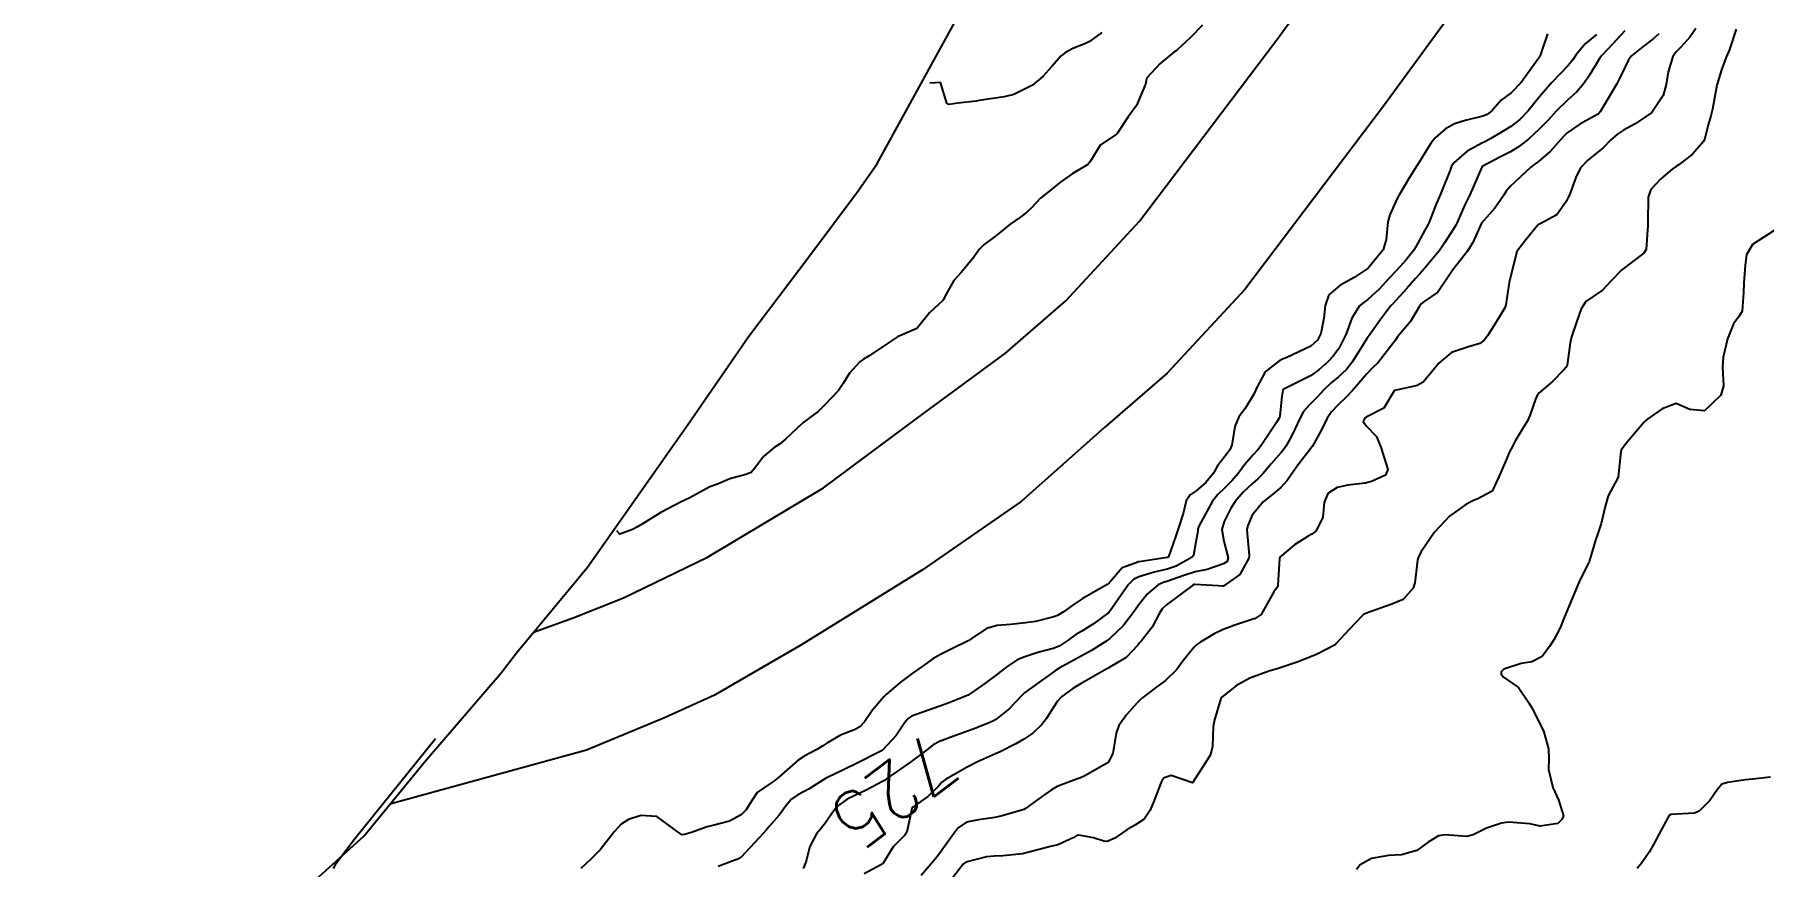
# Model space of a CAD drawing. Header units: metres. Extents: x 318500 to 325275, y 7408834 to 7428799.
# Drawn here: x 320683.9 to 320806.7, y 7415013.5 to 7415072.6 of the extents above; entities that cross this region are included whole.
import ezdxf
from ezdxf.enums import TextEntityAlignment as Align

# ---------------------------------------------------------------- set-up
doc = ezdxf.new("R2010")
doc.units = ezdxf.units.M
doc.header["$MEASUREMENT"] = 0
for name, color, linetype in [('Area', 45, 'Continuous'), ('Cotas', 45, 'Continuous'), ('Curvas de Nivel 1m', 11, 'Continuous'), ('Curvas de Nivel 5m', 15, 'Continuous'), ('Vias Primárias', 230, 'Continuous')]:
    doc.layers.add(name, color=color, linetype=linetype)
doc.styles.add('Style-STANDARD', font='STANDARD.shx')

msp = doc.modelspace()

# ---------------------------------------------------------------- linework, layer by layer
at = {"layer": 'Area'}
msp.add_lwpolyline([(320663.58, 7414982.29), (320689.2, 7414999.33), (320707.27, 7415015.67), (320711.66, 7415021.01), (320717.03, 7415027.25), (320718.11, 7415028.69), (320723.17, 7415034.77), (320730.31, 7415044.91), (320734.63, 7415051.15), (320738.88, 7415056.79), (320742.31, 7415061.37), (320743.72, 7415063.37), (320760.53, 7415094.02)], dxfattribs=at)
at = {"layer": 'Curvas de Nivel 1m', "flags": 128}
for points, elevation in [([(320791.35, 7415072.62), (320790.85, 7415071.14), (320790.81, 7415071.04), (320789.48, 7415069.16), (320788.77, 7415068.43), (320788.04, 7415067.9), (320787.42, 7415067.18), (320787.05, 7415066.89), (320786.75, 7415066.78), (320785.49, 7415066.47), (320784.74, 7415066.22), (320784.1, 7415065.87), (320783.37, 7415065.24), (320783.08, 7415064.89), (320782.72, 7415064.31), (320782.31, 7415063.65), (320782.06, 7415063.26), (320781.54, 7415062.42), (320780.86, 7415061.27), (320780.79, 7415061.15), (320780.67, 7415060.92), (320780.15, 7415059.78), (320780.01, 7415059.28), (320779.89, 7415058.02), (320779.66, 7415057.28), (320778.61, 7415055.98), (320777.62, 7415055.31), (320776.96, 7415054.96), (320776.59, 7415054.75), (320775.82, 7415054.1), (320775.55, 7415053.34), (320775.46, 7415052.43), (320775.25, 7415051.34), (320775, 7415050.88), (320774.53, 7415050.45), (320772.77, 7415049.62), (320772.52, 7415049.52), (320772.25, 7415049.38), (320771.29, 7415048.62), (320770.64, 7415047.41), (320770.6, 7415047.3), (320770.48, 7415047.03), (320769.86, 7415046.03), (320769.42, 7415045.42), (320769.14, 7415044.74), (320768.93, 7415043.43), (320768.78, 7415043.08), (320768.43, 7415042.62), (320767.9, 7415041.95), (320767.61, 7415041.44), (320767.08, 7415040.76), (320766.39, 7415040.18), (320765.96, 7415039.89), (320765.69, 7415039.47), (320765.47, 7415038.58), (320765.1, 7415037.48), (320764.92, 7415036.92), (320764.42, 7415035.49), (320764.37, 7415035.45), (320764.33, 7415035.44), (320762.65, 7415035.18), (320762.32, 7415035.13), (320761.13, 7415034.72), (320760.3, 7415033.74), (320760.22, 7415033.62), (320760.08, 7415033.54), (320758.29, 7415032.5), (320757.73, 7415032.14), (320756.96, 7415031.58), (320756.53, 7415031.34), (320756.27, 7415031.23), (320754.97, 7415030.91), (320754.27, 7415030.8), (320753.21, 7415030.7), (320752.26, 7415030.61), (320751.51, 7415030.41), (320750.41, 7415029.67), (320750.32, 7415029.6), (320750.25, 7415029.56), (320749, 7415028.93), (320748.23, 7415028.55), (320747.68, 7415028.25), (320746.94, 7415027.72), (320746.21, 7415027.21), (320745.36, 7415026.58), (320744.4, 7415025.75), (320744.3, 7415025.65), (320744.2, 7415025.55), (320743.37, 7415024.58), (320742.83, 7415023.77), (320742.51, 7415023.43), (320742.16, 7415023.24), (320741.13, 7415022.83), (320740.15, 7415022.26), (320739.88, 7415022.08), (320739.44, 7415021.82), (320738.59, 7415021.37), (320738.13, 7415021.06), (320736.74, 7415019.85), (320736.4, 7415019.57), (320736.11, 7415019.37), (320735.22, 7415018.76), (320734.64, 7415017.88), (320734.43, 7415017.54), (320734.08, 7415017.19), (320733.24, 7415016.73), (320732.07, 7415016.41), (320731.65, 7415016.33), (320730.55, 7415015.93), (320730.06, 7415015.78), (320729.89, 7415015.77), (320729.61, 7415015.95), (320728.08, 7415017.06), (320726.94, 7415017.12), (320726.07, 7415016.84), (320725.55, 7415016.51), (320725.09, 7415016), (320724.05, 7415014.7), (320723.4, 7415014.03), (320722.69, 7415013.38)], 727), ([(320766.84, 7415073.23), (320765.96, 7415072.34), (320765.05, 7415071.49), (320764.91, 7415071.39), (320764.81, 7415071.32), (320763.82, 7415070.48), (320762.9, 7415069.51), (320762.86, 7415069.43), (320762.78, 7415069.04), (320762.14, 7415067.52), (320761.55, 7415066.73), (320760.77, 7415065.54), (320760.75, 7415065.51), (320760.73, 7415065.49), (320759.56, 7415064.71), (320758.89, 7415063.57), (320758.7, 7415063.34), (320757.58, 7415062.69), (320756.68, 7415062.03), (320756.13, 7415061.6), (320755.33, 7415060.95), (320754.66, 7415060.25), (320754.35, 7415059.93), (320753.94, 7415059.63), (320753.19, 7415059.1), (320752.64, 7415058.66), (320752.07, 7415058.22), (320751.34, 7415057.66), (320750.98, 7415057.3), (320750.61, 7415056.77), (320749.7, 7415055.68), (320749.18, 7415055.1), (320748.57, 7415054.01), (320748.48, 7415053.79), (320748.4, 7415053.7), (320747.46, 7415052.81), (320746.57, 7415051.73), (320746.54, 7415051.7), (320745.17, 7415051.11), (320744.53, 7415050.68), (320743.16, 7415049.77), (320742.76, 7415049.53), (320742.51, 7415049.34), (320741.76, 7415048.54), (320741.33, 7415047.8), (320740.99, 7415047.3), (320740.47, 7415046.75), (320740.01, 7415046.28), (320739.55, 7415045.82), (320738.92, 7415045.36), (320738.45, 7415045), (320737.23, 7415043.85), (320736.8, 7415043.49), (320736.43, 7415043.25), (320735.67, 7415042.62), (320735.12, 7415041.88), (320734.79, 7415041.49), (320734.4, 7415041.34), (320733.28, 7415041.02), (320732.39, 7415040.65), (320731.84, 7415040.46), (320730.9, 7415039.93), (320730.38, 7415039.65), (320729.82, 7415039.39), (320728.37, 7415038.65), (320727.31, 7415037.98), (320726.72, 7415037.62), (320726.35, 7415037.43), (320725.46, 7415037.11), (320725.24, 7415037.34)], 728), ([(320794.83, 7415072.56), (320794.01, 7415071.91), (320793.36, 7415071.1), (320793.13, 7415070.78), (320792.8, 7415070.38), (320791.63, 7415069.13), (320790.77, 7415068.14), (320789.97, 7415067.15), (320789.38, 7415066.53), (320788.74, 7415066.05), (320788.2, 7415065.72), (320787.31, 7415065.18), (320786.94, 7415064.97), (320786.73, 7415064.87), (320785.64, 7415064.29), (320784.7, 7415063.46), (320784.59, 7415063.33), (320784.52, 7415063.22), (320784.42, 7415062.95), (320783.73, 7415061.23), (320783.42, 7415060.48), (320782.93, 7415059.25), (320782.84, 7415059.06), (320782.64, 7415058.69), (320782.12, 7415057.76), (320781.85, 7415057.26), (320781.31, 7415056.57), (320780.61, 7415055.83), (320780.1, 7415055.28), (320779.38, 7415054.5), (320778.58, 7415053.77), (320778.31, 7415053.57), (320778, 7415053.31), (320777.44, 7415052.43), (320777.04, 7415051.32), (320776.53, 7415050.29), (320776.12, 7415049.74), (320775.75, 7415049.34), (320775.1, 7415048.76), (320774.5, 7415048.33), (320773.85, 7415048.01), (320772.57, 7415047.38), (320772.54, 7415047.33), (320772.48, 7415046.9), (320772.34, 7415045.5), (320772.31, 7415045.38), (320772.1, 7415045.03), (320771.01, 7415043.4), (320770.76, 7415043.08), (320770.43, 7415042.73), (320769.82, 7415042.02), (320769.38, 7415041.42), (320768.93, 7415040.89), (320768.39, 7415040.37), (320767.92, 7415039.91), (320767.56, 7415039.44), (320766.58, 7415037.68), (320766.51, 7415037.46), (320766.5, 7415037.32), (320766.34, 7415036.42), (320766.2, 7415035.59), (320766.11, 7415035.46), (320764.96, 7415034.84), (320764.32, 7415034.62), (320763.41, 7415034.4), (320762.31, 7415034.08), (320761.93, 7415033.89), (320761.59, 7415033.52), (320760.28, 7415031.65), (320760.18, 7415031.54), (320759.09, 7415030.74), (320758.26, 7415030.22), (320757.85, 7415029.98), (320757.3, 7415029.58), (320756.67, 7415029.16), (320756.24, 7415028.99), (320755.14, 7415028.7), (320754.23, 7415028.4), (320753.68, 7415028.18), (320752.87, 7415027.64), (320752.21, 7415027.11), (320751.37, 7415026.5), (320750.2, 7415025.67), (320748.77, 7415025.11), (320748.19, 7415024.9), (320747.3, 7415024.59), (320746.18, 7415024.18), (320745.9, 7415024), (320745.7, 7415023.73), (320745.08, 7415022.82), (320744.14, 7415021.79), (320744.12, 7415021.77), (320744.09, 7415021.75), (320742.13, 7415020.75), (320740.17, 7415019.81), (320740.13, 7415019.8), (320738.9, 7415019.03), (320738.1, 7415018.59), (320737.65, 7415018.28), (320737.26, 7415017.84), (320736.78, 7415017.15), (320736.07, 7415016.34), (320735.84, 7415016.09), (320735.65, 7415015.87), (320734.04, 7415014.16), (320733.88, 7415014.05), (320733.43, 7415013.9), (320732.43, 7415013.51)], 726), ([(320799.25, 7415072.61), (320798.83, 7415072.24), (320798.13, 7415071.73), (320797.31, 7415071.05), (320797.09, 7415070.77), (320796.8, 7415070.19), (320796.44, 7415069.41), (320796.26, 7415069.07), (320795.54, 7415067.85), (320795.09, 7415067.09), (320794.93, 7415066.91), (320794.76, 7415066.81), (320793.64, 7415066.21), (320792.74, 7415065.58), (320792.5, 7415065.35), (320792.29, 7415065.12), (320791.55, 7415064.3), (320790.71, 7415063.55), (320790.47, 7415063.38), (320790.15, 7415063.15), (320788.69, 7415061.78), (320788.41, 7415061.44), (320788.24, 7415061.17), (320787.6, 7415060.24), (320786.65, 7415059.19), (320786.03, 7415057.8), (320785.65, 7415057.2), (320784.61, 7415055.87), (320784.19, 7415055.23), (320783.55, 7415054.27), (320782.58, 7415053.62), (320782.37, 7415053.45), (320782.23, 7415053.25), (320781.6, 7415052.21), (320780.82, 7415051.27), (320780.69, 7415051.11), (320780.54, 7415050.88), (320779.32, 7415049.29), (320778.91, 7415048.9), (320778.51, 7415048.49), (320777.97, 7415047.84), (320777.5, 7415047.31), (320777.01, 7415046.8), (320776.47, 7415046.28), (320776.01, 7415045.79), (320775.7, 7415045.34), (320775.28, 7415044.51), (320774.64, 7415043.35), (320774.56, 7415043.23), (320774.44, 7415043.07), (320773.69, 7415042.09), (320773.17, 7415041.37), (320772.86, 7415040.92), (320772.4, 7415040.41), (320771.84, 7415039.94), (320771.15, 7415039.4), (320770.37, 7415038.44), (320770.05, 7415037.72), (320769.99, 7415037.41), (320770.15, 7415035.59), (320770.14, 7415035.41), (320769.48, 7415034.25), (320768.35, 7415033.43), (320768.32, 7415033.41), (320768.3, 7415033.41), (320768.27, 7415033.4), (320767.94, 7415033.44), (320766.3, 7415033.53), (320766.24, 7415033.52), (320766.12, 7415033.46), (320764.29, 7415032.08), (320763.98, 7415031.8), (320763.78, 7415031.49), (320763.27, 7415030.49), (320762.48, 7415029.51), (320762.37, 7415029.39), (320762.25, 7415029.22), (320761.42, 7415028.34), (320760.22, 7415027.63), (320760.16, 7415027.6), (320760.04, 7415027.54), (320758.21, 7415026.5), (320757.63, 7415026.15), (320756.85, 7415025.58), (320756.53, 7415025.25), (320756.19, 7415024.7), (320755.76, 7415024.01), (320755.44, 7415023.6), (320754.79, 7415022.98), (320754.15, 7415022.54), (320753.57, 7415022.21), (320752.46, 7415021.65), (320752.14, 7415021.5), (320750.87, 7415020.93), (320750.13, 7415020.56), (320748.59, 7415019.69), (320748.33, 7415019.49), (320748.11, 7415019.24), (320747.33, 7415018.48), (320746.26, 7415017.73), (320746.19, 7415017.63), (320746.08, 7415017.07), (320745.85, 7415015.95), (320745.69, 7415015.73), (320744.88, 7415014.91), (320744.16, 7415013.75), (320744.1, 7415013.69), (320744.04, 7415013.66), (320742.8, 7415013)], 724), ([(320801.88, 7415072.99), (320801.45, 7415072.39), (320800.82, 7415071.67), (320800.49, 7415071.34), (320800.24, 7415071.02), (320799.9, 7415069.91), (320799.76, 7415069.02), (320799.55, 7415068.25), (320798.76, 7415067.03), (320797.56, 7415066.23), (320796.74, 7415065.77), (320796.31, 7415065.49), (320795.82, 7415065.07), (320795.29, 7415064.52), (320794.71, 7415064.05), (320794.17, 7415063.63), (320793.68, 7415063.1), (320793.36, 7415062.43), (320792.87, 7415061.11), (320792.8, 7415060.99), (320792.67, 7415060.72), (320792, 7415059.78), (320790.82, 7415059.14), (320790.7, 7415059.09), (320790.65, 7415059.03), (320789.79, 7415058), (320789.16, 7415057.16), (320788.68, 7415055.24), (320788.66, 7415055.17), (320788.64, 7415055.12), (320788.59, 7415054.8), (320788.38, 7415053.37), (320788.31, 7415053.17), (320787.65, 7415052.08), (320787.07, 7415051.18), (320786.85, 7415050.87), (320786.53, 7415050.64), (320785.73, 7415050.4), (320784.53, 7415049.99), (320783.62, 7415049.23), (320783.13, 7415048.62), (320782.5, 7415047.9), (320782.09, 7415047.66), (320780.49, 7415047.3), (320780.47, 7415047.29), (320780.46, 7415047.27), (320779.72, 7415046.04), (320778.46, 7415045.41), (320778.4, 7415045.36), (320778.35, 7415045.3), (320778.26, 7415045.1), (320778.46, 7415044.8), (320779.19, 7415044.03), (320779.51, 7415043.28), (320780, 7415041.69), (320779.84, 7415041.28), (320778.85, 7415040.85), (320778.4, 7415040.72), (320777.15, 7415040.57), (320776.4, 7415040.42), (320775.74, 7415039.98), (320775.49, 7415039.34), (320775.39, 7415038.32), (320774.9, 7415037.34), (320774.6, 7415037.1), (320774.35, 7415036.95), (320773.37, 7415036.34), (320772.33, 7415035.46), (320772.31, 7415035.4), (320772.3, 7415035.38), (320772.2, 7415033.48), (320772.18, 7415033.38), (320771.91, 7415033), (320771, 7415031.4), (320770.57, 7415031.11), (320770.27, 7415031.01), (320769.07, 7415030.62), (320768.26, 7415030.3), (320767.67, 7415030.03), (320766.72, 7415029.45), (320766.44, 7415029.26), (320766.24, 7415029.09), (320765.52, 7415028.18), (320765, 7415027.48), (320764.21, 7415026.71), (320763.51, 7415026.19), (320762.59, 7415025.51), (320762.38, 7415025.32), (320762.19, 7415025.12), (320761.43, 7415024.27), (320760.9, 7415023.53), (320760.71, 7415022.98), (320760.46, 7415021.54), (320760.13, 7415020.89), (320758.52, 7415019.96), (320758.12, 7415019.79), (320757.96, 7415019.73), (320757.51, 7415019.58), (320756.52, 7415019.18), (320756.11, 7415018.95), (320755.31, 7415018.39), (320754.28, 7415017.62), (320754.15, 7415017.55), (320754.09, 7415017.53), (320752.62, 7415017.11), (320752.08, 7415017), (320750.92, 7415016.82), (320750.07, 7415016.65), (320749.49, 7415016.26), (320749.07, 7415015.68), (320748.05, 7415014.27), (320747.58, 7415013.71), (320746.87, 7415012.87)], 723), ([(320759.68, 7415072.71), (320758.82, 7415072.08), (320758.48, 7415071.91), (320757.64, 7415071.58), (320757.1, 7415071.3), (320756.8, 7415071.05), (320756.11, 7415070.28), (320755.52, 7415069.61), (320754.77, 7415068.97), (320753.45, 7415068.32), (320752.76, 7415068.14), (320750.97, 7415067.88), (320750.76, 7415067.85), (320749.47, 7415067.69), (320748.85, 7415067.61), (320748.76, 7415067.62), (320748.69, 7415067.7), (320748.22, 7415069.16), (320747.48, 7415069.11)], 729), ([(320804.74, 7415072.95), (320804.27, 7415071.51), (320804.03, 7415070.96), (320803.69, 7415070.07), (320803.37, 7415068.97), (320803.05, 7415067.26), (320802.99, 7415066.98), (320802.93, 7415066.8), (320802.75, 7415066.15), (320802.52, 7415065.19), (320802.43, 7415064.98), (320801.64, 7415064.07), (320800.7, 7415063.34), (320800.5, 7415063.22), (320800.19, 7415063.02), (320799.4, 7415062.32), (320798.69, 7415061.58), (320798.49, 7415061.03), (320798.47, 7415059.22), (320798.47, 7415059.03), (320798.35, 7415057.31), (320798.18, 7415057.04), (320796.61, 7415055.87), (320795.84, 7415055.07), (320795.25, 7415054.42), (320794.58, 7415053.97), (320794.06, 7415053.61), (320793.73, 7415053.1), (320793.43, 7415052.23), (320793.05, 7415051.1), (320792.95, 7415050.69), (320792.73, 7415049.11), (320792.67, 7415048.96), (320792.51, 7415048.77), (320791.7, 7415047.93), (320790.75, 7415047.14), (320790.62, 7415047), (320790.48, 7415046.68), (320790.08, 7415045.53), (320789.91, 7415045.15), (320789.1, 7415043.81), (320788.76, 7415043.17), (320788.65, 7415042.95), (320788.43, 7415042.42), (320788.04, 7415041.55), (320787.89, 7415041.18), (320787.41, 7415040.16), (320786.39, 7415039.61), (320786.09, 7415039.49), (320785.54, 7415039.2), (320784.37, 7415038.37), (320783.31, 7415037.24), (320782.34, 7415035.83), (320782.15, 7415035.43), (320782.1, 7415035.25), (320781.91, 7415033.65), (320781.79, 7415033.26), (320781.09, 7415032.46), (320780.29, 7415032.14), (320778.48, 7415031.5), (320778.28, 7415031.39), (320778.17, 7415031.3), (320777.25, 7415030.33), (320776.34, 7415029.33), (320776.29, 7415029.28), (320776.25, 7415029.25), (320774.99, 7415028.59), (320774.23, 7415028.27), (320773.57, 7415028.02), (320772.22, 7415027.56), (320772.08, 7415027.52), (320771.62, 7415027.39), (320770.21, 7415026.87), (320769.26, 7415026.37), (320768.2, 7415025.54), (320768.13, 7415025.43), (320767.69, 7415023.92), (320767.59, 7415023.44), (320767.55, 7415022.04), (320767.41, 7415021.44), (320766.12, 7415019.46), (320764.62, 7415019.98), (320764.12, 7415019.81), (320763.97, 7415019.64), (320763.9, 7415019.49), (320763.41, 7415018.19), (320763.12, 7415017.5), (320762.7, 7415016.88), (320762.07, 7415016.47), (320761.46, 7415016.12), (320760.61, 7415015.53), (320760.06, 7415015.29), (320759.84, 7415015.32), (320759.09, 7415015.55), (320758.06, 7415015.74), (320757.92, 7415015.71), (320757.69, 7415015.57), (320756.57, 7415015.06), (320756.05, 7415014.92), (320755.14, 7415014.69), (320754.05, 7415014.42), (320752.66, 7415014.26), (320752.05, 7415014.24), (320751.5, 7415014.2), (320750.04, 7415013.83), (320749.84, 7415013.67), (320749.05, 7415012.66)], 722), ([(320807.85, 7415058.91), (320806.64, 7415058.14), (320805.91, 7415057.67), (320805.48, 7415056.94), (320805.37, 7415056.19), (320805.28, 7415054.94), (320805.27, 7415054.26), (320805.17, 7415052.94), (320804.95, 7415052.57), (320804.56, 7415052.03), (320804.12, 7415050.96), (320803.82, 7415049.67), (320803.76, 7415048.96), (320803.83, 7415047.63), (320803.66, 7415046.96), (320802.48, 7415045.86), (320801.44, 7415045.96), (320800.48, 7415046.38), (320799.49, 7415046.01), (320798.46, 7415045.29), (320798.32, 7415045.18), (320798.19, 7415045.03), (320796.87, 7415043.48), (320796.58, 7415043.06), (320796.54, 7415042.95), (320796.42, 7415041.86), (320796.35, 7415041.12), (320796.32, 7415041.06), (320795.64, 7415039.82), (320795.44, 7415039.07), (320795.16, 7415037.87), (320794.89, 7415037.08), (320794.75, 7415036.68), (320794.33, 7415035.24), (320794.29, 7415035.13), (320794.27, 7415035.09), (320793.62, 7415033.79), (320793.33, 7415033.1), (320793.02, 7415032.37), (320792.5, 7415031.11), (320792.44, 7415030.94), (320792.27, 7415030.49), (320791.78, 7415029.6), (320791.49, 7415029.12), (320790.96, 7415028.41), (320790.23, 7415028.03), (320789.47, 7415027.91), (320788.23, 7415027.52), (320788.06, 7415027.33), (320788.05, 7415027.17), (320788.22, 7415026.94), (320789.27, 7415026.22), (320790.02, 7415025.14), (320790.2, 7415024.83), (320791.06, 7415023.13), (320791.41, 7415021.86), (320791.43, 7415021.12), (320791.41, 7415020.4), (320791.73, 7415019.12), (320792.11, 7415018.25), (320792.47, 7415017.11), (320792.36, 7415016.84), (320792.08, 7415016.57), (320790.83, 7415016.38), (320790.08, 7415016.54), (320788.58, 7415016.66), (320788.08, 7415016.58), (320787.02, 7415016.24), (320786.07, 7415015.75), (320785.61, 7415015.65), (320784.07, 7415015.77), (320783.61, 7415015.69), (320782.86, 7415015.24), (320782.05, 7415014.64), (320780.97, 7415014.34), (320780.05, 7415014.3), (320778.84, 7415014.08), (320778.04, 7415013.64), (320777.77, 7415013.3)], 721), ([(320705.12, 7415013.37), (320705.33, 7415013.77), (320706.66, 7415015.52), (320712.36, 7415022.6)], 727)]:
    msp.add_lwpolyline(points, dxfattribs=dict(at, elevation=elevation))
at = {"layer": 'Curvas de Nivel 5m', "flags": 128}
for points, elevation in [([(320796.84, 7415072.84), (320795.99, 7415071.9), (320795.21, 7415071.08), (320795.03, 7415070.86), (320794.8, 7415070.46), (320794.27, 7415069.61), (320793.92, 7415069.1), (320793.4, 7415068.48), (320792.77, 7415067.92), (320791.95, 7415067.12), (320791.38, 7415066.5), (320790.74, 7415065.85), (320790.38, 7415065.5), (320789.98, 7415065.15), (320789.29, 7415064.6), (320788.72, 7415064.25), (320788.01, 7415063.88), (320786.7, 7415063.21), (320786.67, 7415063.16), (320785.82, 7415061.2), (320785.44, 7415060.43), (320784.92, 7415059.22), (320784.83, 7415059.03), (320784.64, 7415058.74), (320784.05, 7415057.81), (320783.66, 7415057.23), (320782.61, 7415055.95), (320782.27, 7415055.59), (320781.96, 7415055.26), (320781.33, 7415054.52), (320780.58, 7415053.7), (320780.37, 7415053.48), (320780.19, 7415053.28), (320779.49, 7415052.35), (320778.74, 7415051.3), (320778.54, 7415051.01), (320777.46, 7415049.32), (320777.06, 7415048.78), (320776.5, 7415048.27), (320775.98, 7415047.85), (320775.45, 7415047.34), (320774.99, 7415046.83), (320774.47, 7415046.3), (320774.01, 7415045.81), (320773.78, 7415045.36), (320773.18, 7415044.11), (320772.79, 7415043.37), (320772.65, 7415043.16), (320772.43, 7415042.9), (320771.72, 7415042.09), (320771.14, 7415041.4), (320770.78, 7415041.03), (320770.4, 7415040.71), (320769.72, 7415040.09), (320769.15, 7415039.42), (320768.86, 7415038.94), (320768.37, 7415038.01), (320768.21, 7415037.43), (320768.35, 7415036.6), (320768.65, 7415035.43), (320768.58, 7415035.17), (320768.32, 7415034.99), (320767.16, 7415034.6), (320766.31, 7415034.42), (320765.58, 7415034.2), (320764.3, 7415033.75), (320764.11, 7415033.69), (320763.69, 7415033.5), (320762.93, 7415032.87), (320762.29, 7415032.07), (320761.92, 7415031.52), (320761.2, 7415030.59), (320760.25, 7415029.69), (320760.16, 7415029.63), (320760.04, 7415029.54), (320758.96, 7415028.84), (320758.23, 7415028.44), (320757.66, 7415028.14), (320756.67, 7415027.59), (320756.39, 7415027.42), (320756.22, 7415027.29), (320755.05, 7415026.45), (320754.2, 7415025.83), (320753.98, 7415025.62), (320753.12, 7415024.7), (320752.17, 7415023.94), (320751.99, 7415023.84), (320751.56, 7415023.66), (320750.56, 7415023.27), (320750.16, 7415023.12), (320749.1, 7415022.74), (320748.15, 7415022.39), (320747.7, 7415022.15), (320747.15, 7415021.71), (320746.13, 7415020.94), (320745.42, 7415020.44), (320744.43, 7415019.75), (320744.25, 7415019.62), (320744.12, 7415019.54), (320742.95, 7415018.92), (320742.1, 7415018.52), (320741.61, 7415018.28), (320740.91, 7415017.8), (320740.55, 7415017.34), (320740.07, 7415016.61), (320739.71, 7415016.16), (320739.42, 7415015.82), (320738.96, 7415014.92), (320738.66, 7415013.82), (320738.48, 7415013.37)], 725), ([(320807.18, 7415019.86), (320806.13, 7415019.73), (320805.41, 7415019.66), (320804.13, 7415019.48), (320803.72, 7415019.36), (320803.4, 7415018.96), (320802.88, 7415018.2), (320802.1, 7415017.44), (320801.78, 7415017.3), (320800.09, 7415017.21), (320799.98, 7415017.13), (320799.9, 7415017.01), (320799.27, 7415015.83), (320798.84, 7415015.02), (320798.56, 7415014.53), (320798.05, 7415013.78), (320797.71, 7415013.37)], 720)]:
    msp.add_lwpolyline(points, dxfattribs=dict(at, elevation=elevation))
at = {"layer": 'Vias Primárias'}
msp.add_lwpolyline([(321109.37, 7414841.13, 0), (321121.45, 7414845.47, -0.165445)], format="xyb", dxfattribs=at)
for points in [[(320719.33, 7415030.15), (320722.15, 7415031.16), (320725.71, 7415032.58), (320731.68, 7415035.47), (320739.92, 7415040.39), (320746.57, 7415045.34), (320752.84, 7415049.96), (320757.13, 7415053.67), (320762.37, 7415059.31), (320772.09, 7415072.16), (320782.91, 7415086.97)], [(320790.54, 7415082.33), (320779.7, 7415067.48), (320769.85, 7415054.46), (320764.33, 7415048.53), (320759.91, 7415044.69), (320753.96, 7415039.42), (320746.95, 7415034.56), (320738.31, 7415029.23), (320732.18, 7415025.68), (320728.63, 7415024.07), (320723.09, 7415021.76), (320709.13, 7415017.93)]]:
    msp.add_lwpolyline(points, dxfattribs=at)

# ---------------------------------------------------------------- texts
at = {"layer": 'Cotas', "style": 'Style-STANDARD'}
msp.add_text('725', height=4, rotation=216.9331, dxfattribs=at).set_placement((320744.94, 7415018.84, 725), align=Align.MIDDLE_CENTER)

doc.saveas('drawing.dxf')
